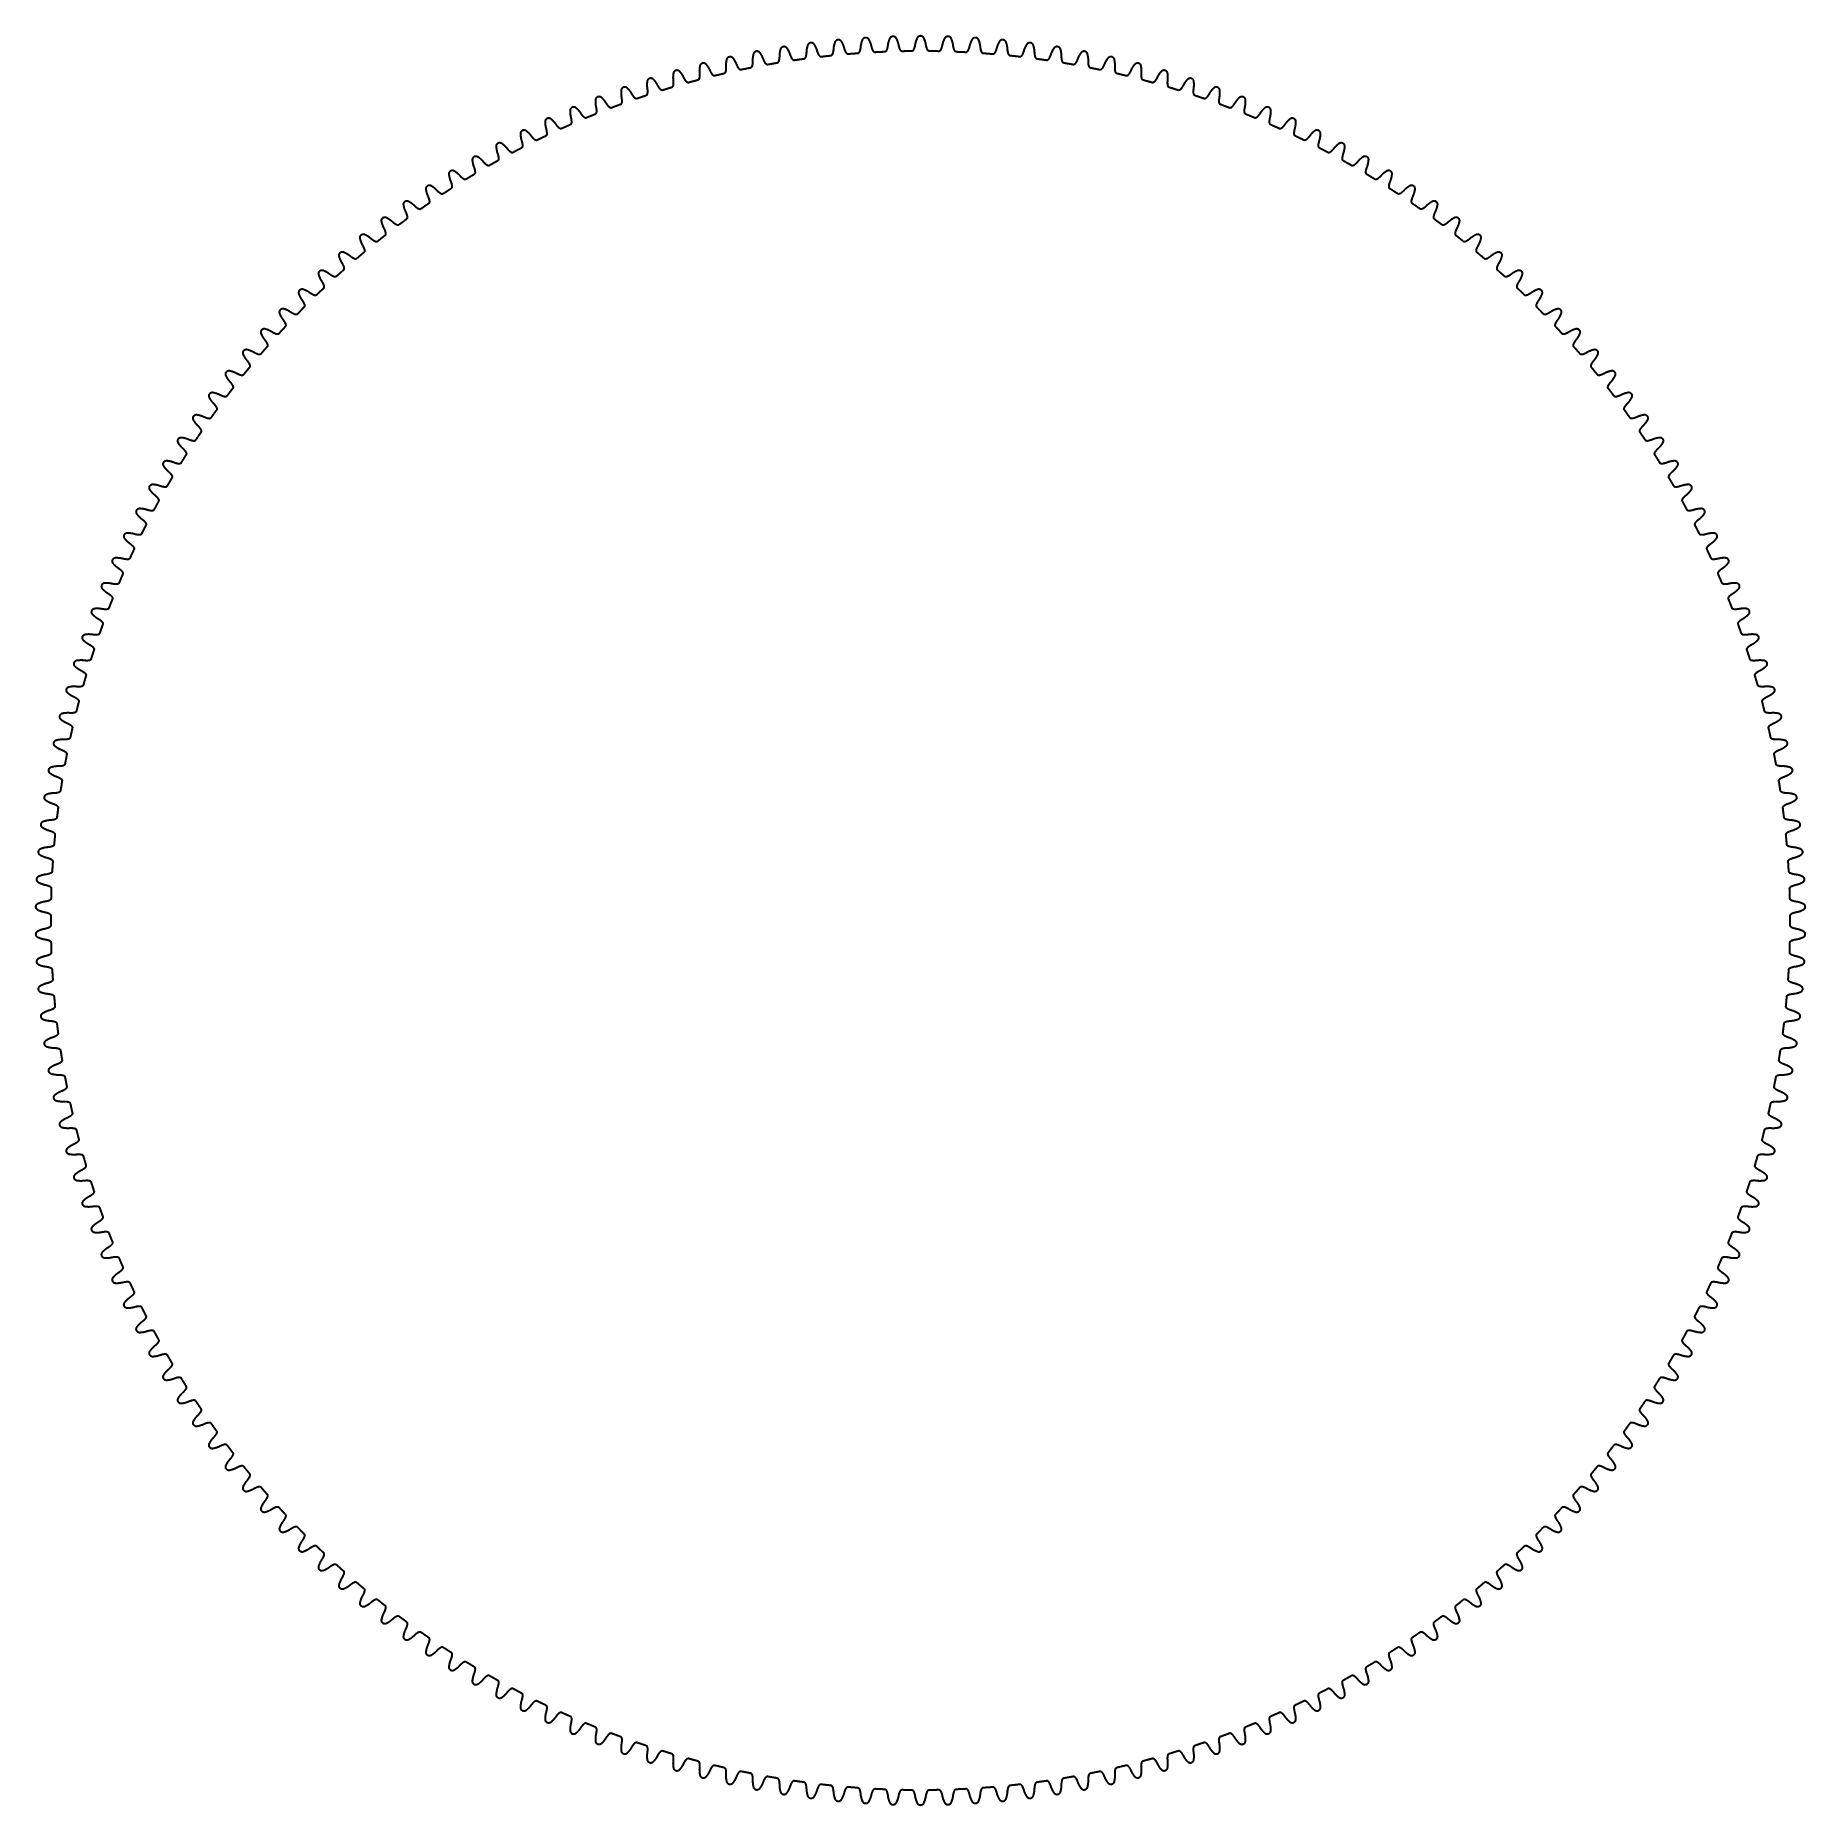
# Model space of a CAD drawing. Extents: x -32.4 to 32.4, y -32.4 to 32.4.
import ezdxf

# ---------------------------------------------------------------- set-up
doc = ezdxf.new("R2010")
doc.units = 0
doc.layers.get('0').update_dxf_attribs({"linetype": 'CONTINUOUS'})

# ---------------------------------------------------------------- blocks, each defined once
blk = doc.blocks.new('*U5')
for p in [(-0.499, 0.281), (-0.489, 0.281), (-0.479, 0.279), (-0.469, 0.277), (-0.459, 0.274), (-0.45, 0.27), (-0.441, 0.265), (-0.433, 0.26), (-0.425, 0.254), (-0.417, 0.247), (-0.41, 0.24), (-0.404, 0.232), (-0.398, 0.224), (-0.393, 0.216), (-0.389, 0.207), (-0.385, 0.198), (-0.38, 0.189), (-0.376, 0.179), (-0.372, 0.17), (-0.368, 0.161), (-0.364, 0.152), (-0.36, 0.143), (-0.357, 0.133), (-0.353, 0.124), (-0.35, 0.115), (-0.346, 0.105), (-0.344, 0.1), (-0.344, 0.1), (-0.341, 0.09), (-0.341, 0.09), (-0.338, 0.08), (-0.338, 0.08), (-0.335, 0.071), (-0.335, 0.071), (-0.332, 0.061), (-0.332, 0.061), (-0.329, 0.052), (-0.329, 0.052), (-0.327, 0.042), (-0.327, 0.042), (-0.324, 0.033), (-0.322, 0.023), (-0.319, 0.014), (-0.317, 0.004), (0.311, 0.004), (0.314, 0.013), (0.317, 0.023), (0.319, 0.032), (0.319, 0.032), (0.322, 0.041), (0.322, 0.041), (0.325, 0.051), (0.325, 0.051), (0.328, 0.06), (0.328, 0.06), (0.332, 0.07), (0.332, 0.07), (0.335, 0.079), (0.335, 0.079), (0.339, 0.089), (0.339, 0.089), (0.341, 0.095), (0.345, 0.104), (0.348, 0.113), (0.352, 0.122), (0.356, 0.131), (0.36, 0.141), (0.364, 0.15), (0.369, 0.159), (0.373, 0.168), (0.377, 0.177), (0.382, 0.186), (0.387, 0.195), (0.391, 0.203), (0.397, 0.212), (0.403, 0.22), (0.409, 0.227), (0.416, 0.234), (0.424, 0.241), (0.432, 0.246), (0.441, 0.251), (0.45, 0.256), (0.459, 0.259), (0.469, 0.262), (0.479, 0.264), (0.489, 0.265), (0.499, 0.266), (-0.315, -0.006), (-0.313, -0.016), (-0.311, -0.026), (-0.31, -0.035), (-0.308, -0.045), (-0.306, -0.055), (-0.304, -0.065), (-0.303, -0.075), (-0.301, -0.085), (-0.298, -0.094), (-0.297, -0.098), (-0.295, -0.108), (-0.292, -0.118), (-0.29, -0.127), (-0.287, -0.137), (-0.284, -0.147), (-0.281, -0.156), (-0.278, -0.166), (-0.275, -0.175), (-0.271, -0.184), (-0.268, -0.194), (-0.265, -0.201), (-0.261, -0.21), (-0.256, -0.219), (-0.251, -0.228), (-0.246, -0.236), (-0.24, -0.244), (-0.233, -0.252), (-0.226, -0.259), (-0.219, -0.265), (-0.21, -0.271), (-0.201, -0.274), (-0.188, -0.276), (-0.18, -0.276), (-0.17, -0.276), (-0.16, -0.276), (-0.15, -0.276), (-0.14, -0.277), (-0.13, -0.277), (-0.12, -0.277), (-0.11, -0.277), (-0.1, -0.277), (-0.09, -0.277), (-0.08, -0.277), (-0.07, -0.277), (-0.06, -0.278), (-0.05, -0.278), (-0.04, -0.278), (-0.03, -0.278), (-0.02, -0.278), (-0.01, -0.278), (-0.007, -0.278), (0.003, -0.279), (0.013, -0.279), (0.023, -0.279), (0.033, -0.279), (0.043, -0.279), (0.053, -0.279), (0.063, -0.28), (0.073, -0.28), (0.083, -0.28), (0.093, -0.28), (0.103, -0.28), (0.113, -0.28), (0.123, -0.281), (0.133, -0.281), (0.143, -0.281), (0.153, -0.281), (0.163, -0.281), (0.171, -0.281), (0.184, -0.28), (0.193, -0.277), (0.202, -0.272), (0.21, -0.266), (0.217, -0.259), (0.224, -0.252), (0.23, -0.244), (0.235, -0.235), (0.241, -0.227), (0.245, -0.218), (0.25, -0.209), (0.253, -0.202), (0.257, -0.193), (0.26, -0.183), (0.264, -0.174), (0.267, -0.165), (0.271, -0.155), (0.274, -0.146), (0.277, -0.136), (0.28, -0.127), (0.283, -0.117), (0.286, -0.107), (0.287, -0.104), (0.289, -0.094), (0.292, -0.084), (0.294, -0.074), (0.296, -0.065), (0.298, -0.055), (0.3, -0.045), (0.302, -0.035), (0.304, -0.025), (0.306, -0.016), (0.309, -0.006)]:
    blk.add_point(p)
blk = doc.blocks.new('*U7')
at = {"color": 0, "linetype": 'BYBLOCK'}
for p, rotation in [((-3390.951, -313.225), 7.128712871287099), ((-3389.957, -313.132), 5.346534653465331), ((-3388.961, -313.07), 3.56435643564348), ((-3387.963, -313.039), 1.782178217821552), ((-3385.966, -313.071), 358.2178217821783), ((-3384.969, -313.133), 356.4356435643565), ((-3383.975, -313.226), 354.6534653465346), ((-3394.885, -313.904), 14.25742574257425), ((-3393.91, -313.688), 12.47524752475248), ((-3392.929, -313.503), 10.6930693069307), ((-3391.942, -313.349), 8.910891089108844), ((-3382.984, -313.35), 352.8712871287129), ((-3381.998, -313.505), 351.0891089108911), ((-3381.017, -313.69), 349.3069306930694), ((-3380.042, -313.906), 347.5247524752476), ((-3396.813, -314.426), 17.82178217821781), ((-3395.853, -314.15), 16.03960396039604), ((-3379.074, -314.152), 345.7425742574258), ((-3378.114, -314.428), 343.960396039604), ((-3398.704, -315.066), 21.38613861386137), ((-3397.763, -314.731), 19.60396039603959), ((-3377.164, -314.734), 342.1782178217822), ((-3376.223, -315.069), 340.3960396039604), ((-3400.552, -315.823), 24.95049504950493), ((-3399.634, -315.43), 23.16831683168318), ((-3375.293, -315.433), 338.6138613861386), ((-3374.375, -315.826), 336.8316831683169), ((-3401.457, -316.244), 26.73267326732675), ((-3373.47, -316.247), 335.049504950495), ((-3403.227, -317.169), 30.29702970297031), ((-3402.349, -316.693), 28.5148514851485), ((-3372.578, -316.697), 333.2673267326732), ((-3371.701, -317.174), 331.4851485148515), ((-3404.089, -317.673), 32.07920792079204), ((-3370.839, -317.677), 329.7029702970296), ((-3404.935, -318.203), 33.86138613861386), ((-3369.993, -318.208), 327.9207920792079), ((-3405.764, -318.76), 35.64356435643566), ((-3369.164, -318.764), 326.1386138613862), ((-3407.369, -319.948), 39.20792079207921), ((-3406.576, -319.341), 37.42574257425744), ((-3368.352, -319.346), 324.3564356435644), ((-3367.56, -319.953), 322.5742574257426), ((-3408.143, -320.579), 40.99009900990099), ((-3366.786, -320.585), 320.7920792079208), ((-3408.896, -321.234), 42.77227722772276), ((-3366.032, -321.24), 319.009900990099), ((-3409.629, -321.912), 44.55445544554455), ((-3365.299, -321.918), 317.2277227722773), ((-3410.341, -322.613), 46.33663366336635), ((-3364.588, -322.619), 315.4455445544554), ((-3411.031, -323.335), 48.11881188118814), ((-3363.899, -323.341), 313.6633663366337), ((-3411.697, -324.078), 49.9009900990099), ((-3363.232, -324.085), 311.881188118812), ((-3412.341, -324.842), 51.6831683168317), ((-3362.589, -324.848), 310.0990099009901), ((-3412.96, -325.625), 53.46534653465345), ((-3361.97, -325.632), 308.3168316831684), ((-3413.554, -326.428), 55.24752475247525), ((-3361.376, -326.434), 306.5346534653466), ((-3414.124, -327.248), 57.02970297029705), ((-3360.807, -327.255), 304.7524752475248), ((-3414.667, -328.086), 58.81188118811883), ((-3360.263, -328.093), 302.970297029703), ((-3415.184, -328.94), 60.5940594059406), ((-3359.746, -328.947), 301.1881188118812), ((-3415.675, -329.809), 62.37623762376238), ((-3359.256, -329.817), 299.4059405940594), ((-3416.138, -330.694), 64.15841584158416), ((-3358.793, -330.702), 297.6237623762376), ((-3416.573, -331.593), 65.94059405940594), ((-3358.358, -331.6), 295.8415841584158), ((-3416.98, -332.505), 67.72277227722773), ((-3357.951, -332.512), 294.059405940594), ((-3417.359, -333.428), 69.5049504950495), ((-3357.573, -333.436), 292.2772277227722), ((-3417.709, -334.364), 71.2871287128713), ((-3357.223, -334.372), 290.4950495049504), ((-3418.029, -335.309), 73.06930693069306), ((-3356.903, -335.318), 288.7128712871287), ((-3418.32, -336.265), 74.85148514851485), ((-3356.612, -336.273), 286.930693069307), ((-3418.581, -337.229), 76.63366336633663), ((-3356.352, -337.237), 285.1485148514852), ((-3418.812, -338.2), 78.41584158415843), ((-3356.121, -338.208), 283.3663366336633), ((-3419.013, -339.178), 80.1980198019802), ((-3355.92, -339.186), 281.5841584158416), ((-3419.183, -340.162), 81.98019801980196), ((-3355.751, -340.17), 279.8019801980198), ((-3419.322, -341.151), 83.76237623762376), ((-3355.611, -341.159), 278.019801980198), ((-3419.431, -342.143), 85.54455445544554), ((-3355.503, -342.152), 276.2376237623763), ((-3419.509, -343.139), 87.32673267326734), ((-3355.426, -343.147), 274.4554455445544), ((-3419.556, -344.136), 89.10891089108912), ((-3355.379, -344.145), 272.6732673267326), ((-3419.571, -345.135), 90.8910891089109), ((-3355.364, -345.143), 270.8910891089108), ((-3419.556, -346.133), 92.67326732673266), ((-3355.379, -346.142), 269.1089108910891), ((-3419.509, -347.131), 94.45544554455446), ((-3355.426, -347.139), 267.3267326732672), ((-3419.432, -348.126), 96.23762376237624), ((-3355.504, -348.135), 265.5445544554455), ((-3419.324, -349.119), 98.01980198019803), ((-3355.612, -349.127), 263.7623762376238), ((-3419.184, -350.108), 99.8019801980198), ((-3355.752, -350.116), 261.980198019802), ((-3419.014, -351.092), 101.5841584158416), ((-3355.922, -351.1), 260.1980198019802), ((-3418.814, -352.07), 103.3663366336633), ((-3356.123, -352.078), 258.4158415841584), ((-3418.583, -353.041), 105.1485148514851), ((-3356.354, -353.05), 256.6336633663366), ((-3418.323, -354.005), 106.9306930693069), ((-3356.615, -354.013), 254.8514851485148), ((-3418.032, -354.961), 108.7128712871287), ((-3356.906, -354.969), 253.0693069306931), ((-3417.712, -355.906), 110.4950495049505), ((-3357.226, -355.914), 251.2871287128714), ((-3417.362, -356.842), 112.2772277227723), ((-3357.576, -356.85), 249.5049504950495), ((-3416.984, -357.766), 114.059405940594), ((-3357.955, -357.774), 247.7227722772278), ((-3416.577, -358.678), 115.8415841584158), ((-3358.362, -358.685), 245.940594059406), ((-3416.142, -359.576), 117.6237623762376), ((-3358.797, -359.584), 244.1584158415842), ((-3415.679, -360.461), 119.4059405940594), ((-3359.26, -360.469), 242.3762376237624), ((-3415.189, -361.331), 121.1881188118812), ((-3359.751, -361.338), 240.5940594059406), ((-3414.672, -362.185), 122.970297029703), ((-3360.268, -362.193), 238.8118811881188), ((-3414.128, -363.023), 124.7524752475247), ((-3360.811, -363.03), 237.029702970297), ((-3413.559, -363.844), 126.5346534653465), ((-3361.381, -363.851), 235.2475247524752), ((-3412.965, -364.646), 128.3168316831683), ((-3361.975, -364.653), 233.4653465346534), ((-3412.346, -365.43), 130.0990099009901), ((-3362.594, -365.436), 231.6831683168316), ((-3411.703, -366.194), 131.8811881188119), ((-3363.238, -366.2), 229.9009900990098), ((-3411.036, -366.937), 133.6633663366336), ((-3363.904, -366.943), 228.1188118811881), ((-3410.347, -367.66), 135.4455445544554), ((-3364.594, -367.666), 226.3366336633664), ((-3409.636, -368.36), 137.2277227722772), ((-3365.306, -368.366), 224.5544554455446), ((-3408.903, -369.038), 139.009900990099), ((-3366.039, -369.044), 222.7722772277228), ((-3408.149, -369.694), 140.7920792079208), ((-3366.792, -369.699), 220.990099009901), ((-3407.375, -370.325), 142.5742574257426), ((-3367.566, -370.33), 219.2079207920792), ((-3406.582, -370.932), 144.3564356435644), ((-3368.359, -370.937), 217.4257425742574), ((-3405.771, -371.514), 146.1386138613861), ((-3369.171, -371.519), 215.6435643564357), ((-3404.942, -372.07), 147.9207920792079), ((-3370, -372.075), 213.8613861386138), ((-3404.096, -372.601), 149.7029702970297), ((-3370.846, -372.605), 212.0792079207921), ((-3403.234, -373.105), 151.4851485148514), ((-3402.357, -373.581), 153.2673267326732), ((-3372.586, -373.585), 208.5148514851485), ((-3371.708, -373.109), 210.2970297029703), ((-3401.465, -374.031), 155.049504950495), ((-3373.478, -374.034), 206.7326732673267), ((-3400.559, -374.452), 156.8316831683168), ((-3399.642, -374.845), 158.6138613861386), ((-3375.301, -374.848), 203.1683168316832), ((-3374.383, -374.455), 204.950495049505), ((-3398.712, -375.209), 160.3960396039604), ((-3397.771, -375.544), 162.1782178217822), ((-3377.172, -375.547), 199.6039603960396), ((-3376.231, -375.212), 201.3861386138614), ((-3396.821, -375.85), 163.9603960396039), ((-3395.861, -376.126), 165.7425742574257), ((-3379.082, -376.128), 196.039603960396), ((-3378.122, -375.853), 197.8217821782178), ((-3394.893, -376.372), 167.5247524752475), ((-3393.918, -376.588), 169.3069306930693), ((-3392.937, -376.773), 171.089108910891), ((-3382.006, -376.775), 190.6930693069307), ((-3381.025, -376.59), 192.4752475247524), ((-3380.05, -376.374), 194.2574257425742), ((-3391.951, -376.928), 172.8712871287129), ((-3390.96, -377.052), 174.6534653465346), ((-3389.966, -377.145), 176.4356435643565), ((-3388.969, -377.208), 178.2178217821785), ((-3387.971, -377.239), 180), ((-3386.972, -377.239), 181.7821782178217), ((-3385.974, -377.208), 183.5643564356436), ((-3384.978, -377.146), 185.3465346534653), ((-3383.984, -377.053), 187.1287128712871), ((-3382.993, -376.929), 188.9108910891088)]:
    blk.add_blockref('*U5', p, dxfattribs=dict(at, rotation=rotation))
blk.add_blockref('*U5', (-3386.964, -313.039), dxfattribs=at)

msp = doc.modelspace()

# ---------------------------------------------------------------- block references
msp.add_blockref('*U7', (3387.467, 345.139))

doc.saveas('drawing.dxf')
